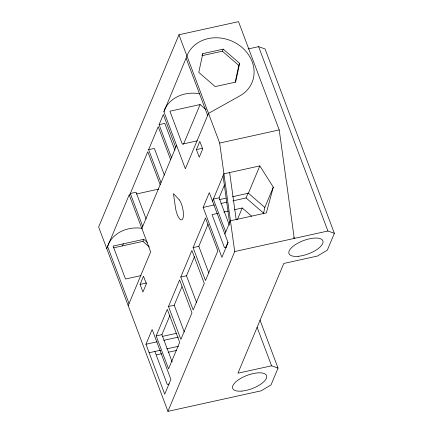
<?xml version="1.0" encoding="UTF-8"?>
<svg xmlns="http://www.w3.org/2000/svg" width="433" height="433" viewBox="0 0 433 433"><rect width="100%" height="100%" fill="white"/><g stroke="black" fill="none" stroke-linecap="round" stroke-linejoin="round"><path stroke-width="0.65" d="M202.806 53.654L198.774 72.376L215.185 86.595L235.622 82.091L239.655 63.37L223.244 49.151L202.806 53.654L201.946 55.705L222.383 51.202L238.794 65.426L235.184 82.21M263.432 213.902L264.823 207.445L273.31 187.137L259.832 165.899L223.926 173.806L212.506 201.134M273.31 187.137L266.349 212.879L230.443 220.787L224.889 234.074M163.918 111.73L188.03 53.454A35.165 30.38 22.7 0 1 241.208 46.786A35.165 30.38 22.7 0 1 239.985 95.796L208.511 113.392L185.362 168.789L163.918 111.73L164.886 108.851A35.165 30.38 22.7 0 1 199.808 93.788M293.79 237.17L294.261 238.426L279.215 129.932L238.513 21.65L178.959 34.764L98.632 226.989L167.928 411.35L261.126 390.826L271.015 384.926L278.035 368.104L259.995 320.117M106.74 248.564L129.202 194.807L150.652 251.865L128.19 305.617M129.472 195.532L147.777 151.734L160.156 184.674M161.016 182.623L148.633 149.683L158.234 126.701L170.618 159.642M171.473 157.59L159.095 124.65L163.333 114.507L175.717 147.447M122.479 245.879L123.34 243.822M141.856 228.472L176.572 145.396M113.538 247.844L142.917 241.376L143.778 239.325L147.258 242.339M183.516 144.227L200.095 104.548L206.065 109.717M222.383 51.202L223.244 49.151M140.076 284.389L143.507 276.184L146.365 283.794L142.939 291.999L140.076 284.389L146.663 282.938M196.398 149.612L199.824 141.407L202.687 149.017L199.256 157.222L196.398 149.612L202.325 148.308M238.794 65.426L239.655 63.37M145.964 344.246L152.135 329.475L170.9 379.4L164.729 394.171L145.964 344.246L157.19 341.778M203.142 207.412L209.312 192.642L228.077 242.567L221.907 257.337L203.142 207.412L214.367 204.944M156.183 335.916L167.284 309.346L179.668 342.292L168.567 368.856L156.183 335.916L161.91 334.655L169.909 315.5M168.486 306.477L179.587 279.913L191.971 312.853L180.87 339.418L168.486 306.477L174.212 305.216L181.952 286.684M180.788 277.039L191.889 250.474L204.273 283.415L193.172 309.979L180.788 277.039L186.509 275.778L194.514 256.628M193.091 247.6L205.475 217.956L217.859 250.896L205.469 280.541L193.091 247.6L198.812 246.339L208.1 224.11M229.366 225.171L219.087 197.821L224.451 184.988M232.857 200.874L246.063 197.962L248.12 193.037M225.847 247.232L227.926 242.247M237.295 219.829L242.242 207.997L251.687 216.186M232.591 196.712L248.412 193.226L259.832 165.899M167.928 411.35L234.708 251.541L219.661 143.047L178.959 34.764M248.055 48.983L258.615 46.656L265.072 48.961L334.368 233.322L327.326 250.144L317.432 256.049L283.804 263.459L237.944 373.203L271.572 365.798L278.035 368.104M200.095 104.548L169.915 111.194L182.293 144.135L197.313 140.828M159.095 124.65L164.816 123.389L174.862 150.116M148.633 149.683L154.354 148.422L164.399 175.149M219.661 143.047L279.215 129.932M136.498 193.984L158.787 189.075M219.087 197.821L213.361 199.083L225.745 232.028M219.526 199.586L226.026 198.157M220.971 203.488L226.914 202.179M217.902 213.355L212.056 214.644L224.44 247.589L226.389 247.156M223.78 212.062L228.397 211.05M234.329 209.74L242.242 207.997M143.778 239.325L113.121 246.074L125.5 279.014L140.996 275.604M234.708 251.541L327.911 231.016L334.368 233.322M162.348 336.419L176.729 333.253M163.793 340.322L178.32 337.123M149.158 352.738L160.724 350.189M166.602 348.895L178.472 346.281M156.41 354.865L161.612 353.723M168.183 352.273L176.756 350.389M169.211 383.99L167.262 384.417L154.879 351.477M246.063 197.962L263.859 213.35M248.412 193.226L264.823 207.445M142.917 241.376L149.385 246.978M258.615 46.656L327.911 231.016M186.206 58.39L207.656 115.443M257.094 327.288L271.572 365.798M198.812 246.339L208.858 273.066M186.509 275.778L196.555 302.505M146.1 218.946L136.054 192.22L130.333 193.475L142.711 226.421M174.212 305.216L184.258 331.943M161.91 334.655L172.188 362.004M129.045 303.565L107.601 246.507L108.564 243.627A35.165 30.38 22.7 0 1 142.197 228.353M229.647 172.545L236.164 219.526M223.071 175.858L229.587 222.838M179.343 199.911L173.449 193.621L175.63 208.793A11.036 3.507 77.6 0 0 182.845 218.616A11.036 3.507 77.6 0 0 179.343 199.911M241.874 391.08A18.099 7.074 -20.6 0 0 266.706 376.255A18.099 7.074 -20.6 0 0 240.239 378.659A18.099 7.074 -20.6 0 0 241.874 391.08M298.191 256.304A18.099 7.074 -20.6 0 0 323.018 241.479A18.099 7.074 -20.6 0 0 296.556 243.887A18.099 7.074 -20.6 0 0 298.191 256.304"/></g></svg>
